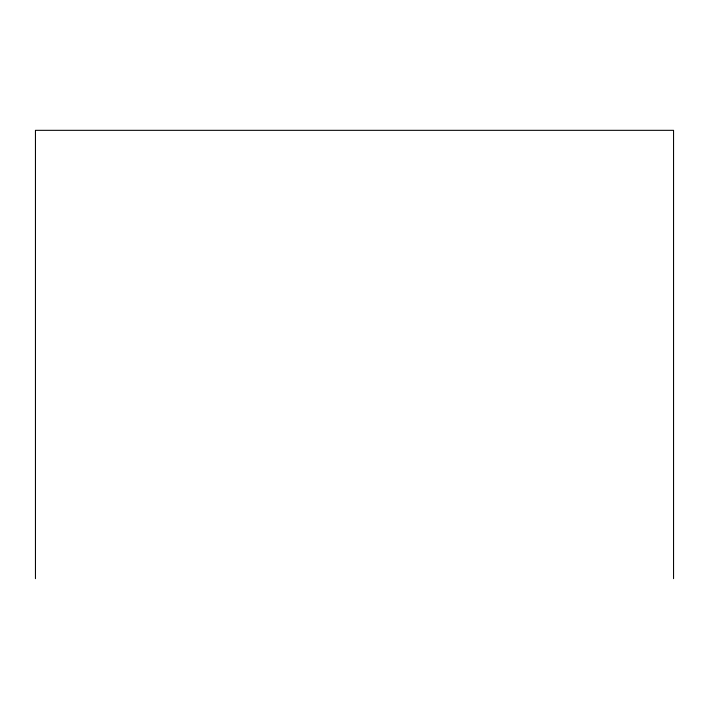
<?xml version="1.0" encoding="UTF-8"?>
<svg xmlns="http://www.w3.org/2000/svg" width="709" height="709" viewBox="0 0 709 709"><rect width="100%" height="100%" fill="white"/><g stroke="black" fill="none" stroke-linecap="round" stroke-linejoin="round"><path stroke-width="1.06" d="M673.55 578.668L673.55 130.332L35.45 130.332L35.45 578.668"/></g></svg>
